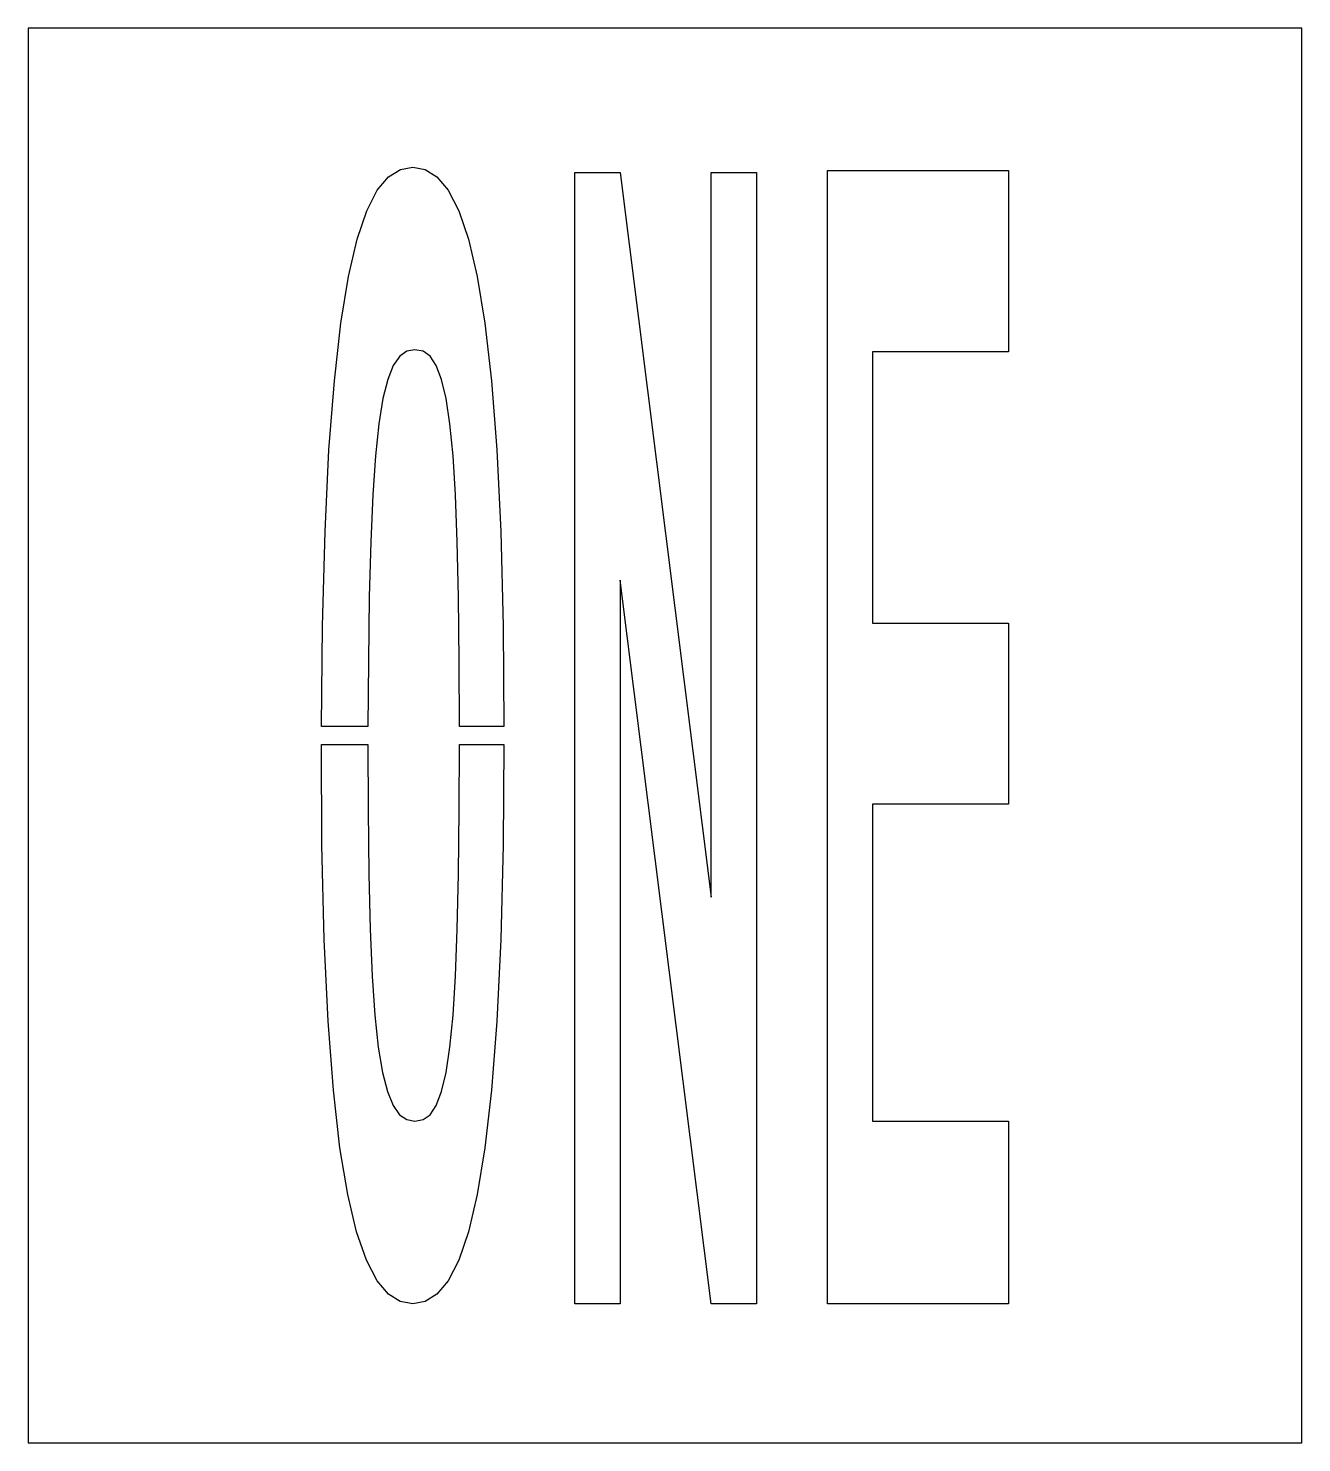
# Model space of a CAD drawing. Extents: x 0 to 54, y 0 to 60.
import ezdxf

# ---------------------------------------------------------------- set-up
doc = ezdxf.new("R2010")
doc.units = 0
doc.layers.add('CUT', color=7, linetype='Continuous')
doc.layers.add('OUTSIDE', color=1, linetype='Continuous')

msp = doc.modelspace()

# ---------------------------------------------------------------- linework, layer by layer
at = {"layer": 'CUT'}
for points in [[(19.0334, 49.4736), (19.3646, 47.4864), (19.643, 45.0432), (19.8686, 42.1152), (20.0318, 38.6544), (20.1374, 34.632), (20.1683, 30.376), (18.2787, 30.376), (18.2702, 33.144), (18.2414, 35.8752), (18.1886, 38.2224), (18.1118, 40.2096), (18.011, 41.8656), (17.8814, 43.2192), (17.7182, 44.2896), (17.5262, 45.1056), (17.3006, 45.696), (17.0366, 46.0848), (16.739, 46.3008), (16.3982, 46.3632), (16.0526, 46.3008), (15.7502, 46.0848), (15.4766, 45.696), (15.2414, 45.1056), (15.0398, 44.2896), (14.867, 43.2192), (14.723, 41.8656), (14.6078, 40.2096), (14.5214, 38.2224), (14.459, 35.8752), (14.4206, 33.144), (14.4037, 30.376), (12.4321, 30.376), (12.4718, 34.632), (12.5822, 38.6544), (12.7502, 42.1152), (12.9806, 45.0432), (13.2542, 47.4864), (13.5806, 49.4736), (13.9502, 51.0528), (14.3582, 52.2576), (14.7998, 53.1264), (15.275, 53.6976), (15.779, 54.0144), (16.3022, 54.1104), (16.8254, 54.0144), (17.3294, 53.6976), (17.8046, 53.1264), (18.251, 52.2576), (18.6638, 51.0528)], [(28.9598, 23.1456), (28.9598, 53.8848), (30.8846, 53.8848), (30.8846, 5.8896), (28.9598, 5.8896), (25.1006, 36.5904), (25.1006, 5.8896), (23.171, 5.8896), (23.171, 53.8848), (25.1006, 53.8848)], [(35.8046, 46.2816), (35.8046, 34.7616), (41.5694, 34.7616), (41.5694, 27.0816), (35.8046, 27.0816), (35.8046, 13.6416), (41.5694, 13.6416), (41.5694, 5.8896), (33.8846, 5.8896), (33.8846, 53.9616), (41.5694, 53.9616), (41.5694, 46.2816)], [(19.8686, 17.8848), (19.643, 14.9568), (19.3646, 12.5136), (19.0334, 10.5264), (18.6638, 8.9472), (18.251, 7.7424), (17.8046, 6.8736), (17.3294, 6.3024), (16.8254, 5.9856), (16.3022, 5.8896), (15.7742, 5.9856), (15.2702, 6.3024), (14.7902, 6.8736), (14.339, 7.7424), (13.9214, 8.9472), (13.547, 10.5264), (13.2158, 12.5136), (12.9374, 14.9568), (12.7166, 17.8848), (12.5534, 21.3456), (12.4526, 25.368), (12.4306, 29.624), (14.402, 29.624), (14.4062, 26.856), (14.4398, 24.1248), (14.4974, 21.7776), (14.5838, 19.7904), (14.699, 18.1344), (14.843, 16.7808), (15.0206, 15.7104), (15.227, 14.8944), (15.4718, 14.304), (15.7454, 13.9152), (16.0526, 13.704), (16.3982, 13.6368), (16.739, 13.704), (17.0366, 13.9152), (17.3006, 14.304), (17.5262, 14.8944), (17.7182, 15.7104), (17.8814, 16.7808), (18.011, 18.1344), (18.1118, 19.7904), (18.1886, 21.7776), (18.2414, 24.1248), (18.2702, 26.856), (18.2787, 29.624), (20.1683, 29.624), (20.1374, 25.368), (20.0318, 21.3456)]]:
    msp.add_lwpolyline(points, close=True, dxfattribs=at)
at = {"layer": 'OUTSIDE'}
msp.add_lwpolyline([(0, 0), (54, 0), (54, 60), (0, 60)], close=True, dxfattribs=at)

doc.saveas('drawing.dxf')
